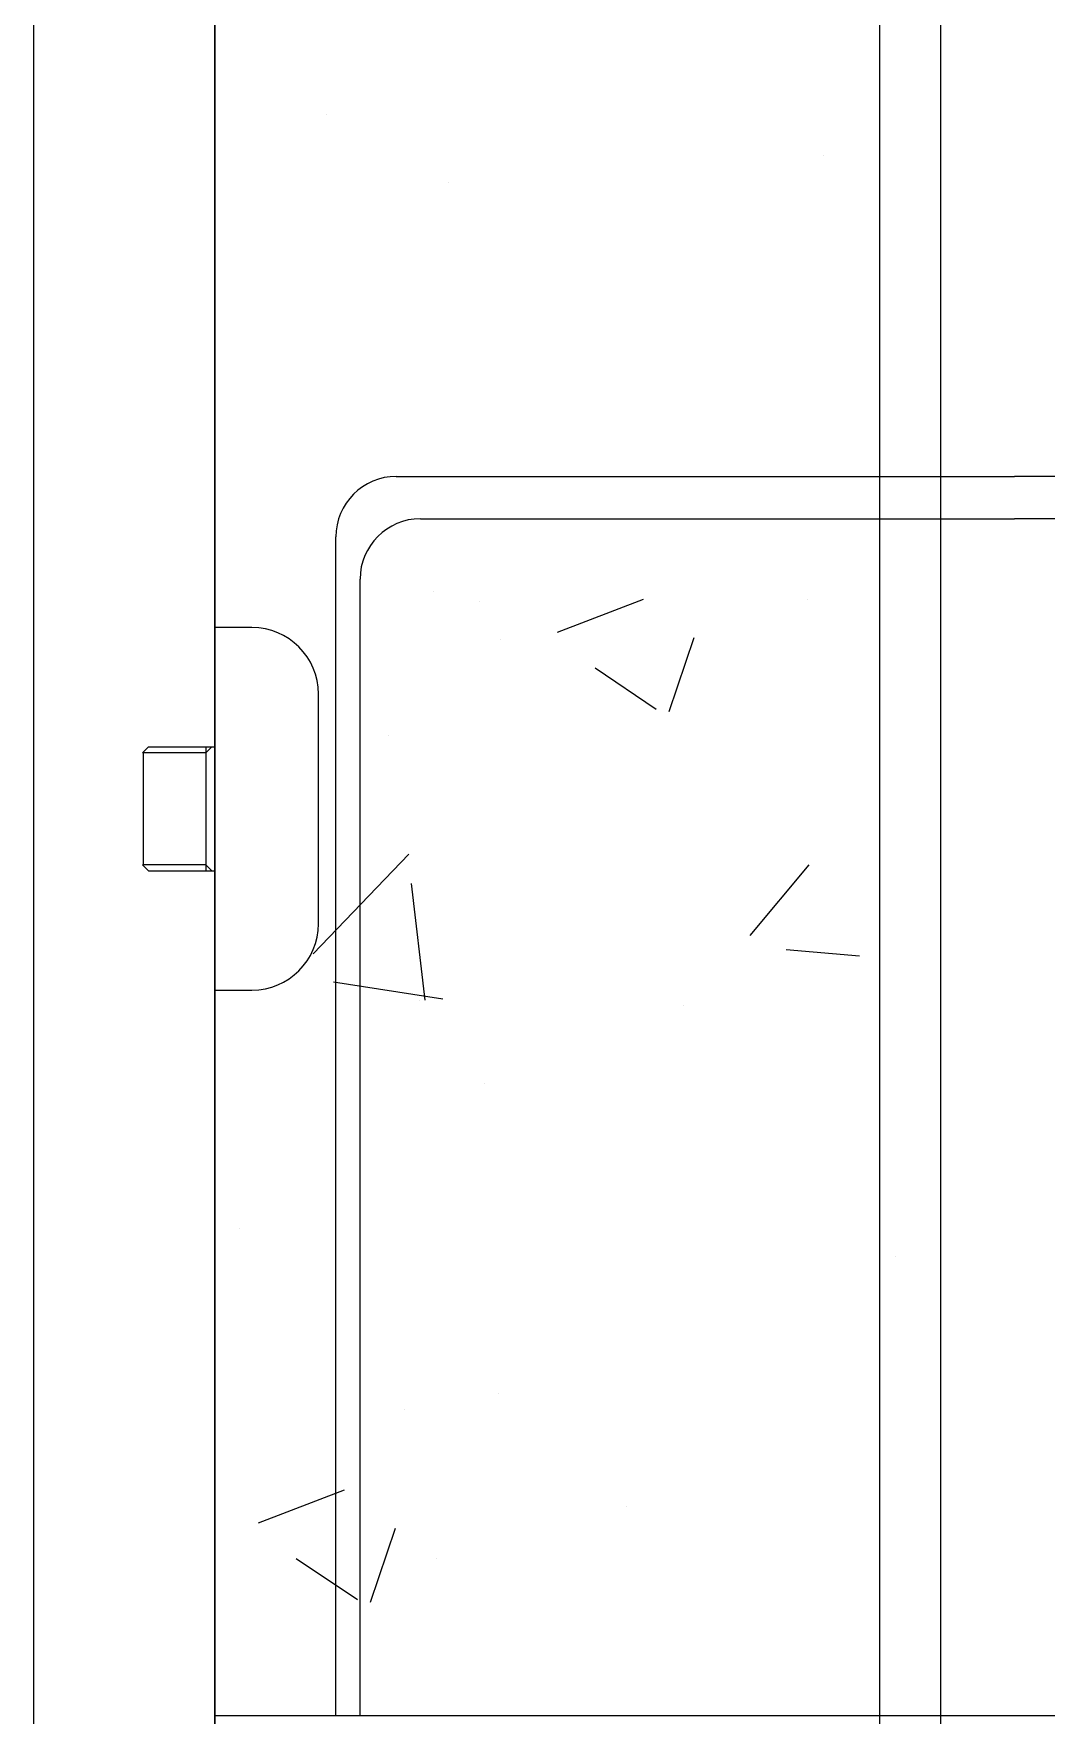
# Model space of a CAD drawing. Header units: millimetres. Extents: x 0 to 356400, y 0 to 68257.
# Drawn here: x 22064.17 to 22070.87, y 6874.68 to 6885.81 of the extents above; entities that cross this region are included whole.
import ezdxf

# ---------------------------------------------------------------- set-up
doc = ezdxf.new("R2010")
doc.units = ezdxf.units.MM
doc.header["$LTSCALE"] = 75
doc.layers.add('8', color=8, linetype='Continuous')

# ---------------------------------------------------------------- blocks, each defined once
blk = doc.blocks.new('G$C7369CDF7')
at = {"layer": '8'}
for p, q in [((12310.29, 50080), (12310.29, 50882.39)), ((12105.29, 50110), (12105.29, 50212.27)), ((12112.29, 50114), (12112.29, 50212.27)), ((11760.29, 50200), (13660.29, 50200)), ((12234.36, 50192.59), (12234.36, 50192.59)), ((13660.29, 50190), (11760.29, 50190)), ((12183.56, 50174.48), (12184.63, 50186.63)), ((12052.18, 50180.63), (12052.18, 50180.63)), ((12125.63, 50178.04), (12125.63, 50178.04)), ((12181.26, 50168.52), (12169.58, 50178.32)), ((12144.21, 50155.16), (12131.94, 50159.28)), ((12192.83, 50157.47), (12192.83, 50157.47)), ((12136.96, 50142.89), (12143.78, 50153)), ((12131.06, 50136.66), (12125.6, 50150.88)), ((12275.78, 50148.09), (12275.78, 50148.09)), ((12132.32, 50127.17), (12132.32, 50127.17)), ((12205.77, 50124.59), (12205.77, 50124.59)), ((12257.07, 50126.96), (12257.07, 50126.96)), ((12125.94, 50123.68), (12125.94, 50123.68)), ((12056.71, 50118.7), (12056.71, 50118.7)), ((12124.36, 50116.23), (12124.36, 50116.23)), ((12188.94, 50099.62), (12191.74, 50117.69)), ((12284.28, 50116.57), (12284.28, 50116.57)), ((12191.95, 50114.78), (12172.65, 50112.53)), ((12192, 50113.76), (12192, 50113.76)), ((12184.3, 50096.22), (12167.8, 50112.05)), ((12259.64, 50111.29), (12259.64, 50111.29)), ((12148.22, 50108.78), (12148.22, 50108.78)), ((12291.56, 50105.72), (12279.29, 50109.84)), ((12310.29, 50104), (12122.29, 50104)), ((12284.31, 50093.45), (12291.13, 50103.56)), ((12310.29, 50100), (12115.29, 50100)), ((12278.41, 50087.21), (12272.95, 50101.44)), ((12045.36, 50098.48), (12045.36, 50098.48)), ((12179.29, 50097.12), (12141.29, 50097.12)), ((12130.29, 50086), (12130.29, 50080)), ((12190.29, 50080), (12190.29, 50086)), ((12229.77, 50084.12), (12229.77, 50084.12)), ((11760.29, 50080), (13660.29, 50080)), ((13660.29, 50080), (11760.29, 50080)), ((12130.29, 50080), (12190.29, 50080)), ((12150.04, 50069), (12150.04, 50080)), ((12150.04, 50079.5), (12151.04, 50078.5)), ((12150.04, 50078.5), (12170.54, 50078.5)), ((12169.92, 50080), (12150.65, 50080)), ((12151.04, 50078.5), (12151.04, 50068)), ((12169.54, 50078.5), (12170.54, 50079.5)), ((12169.54, 50078.5), (12169.54, 50068)), ((12170.54, 50069), (12170.54, 50080)), ((12150.04, 50069), (12151.04, 50068)), ((12169.54, 50068), (12170.54, 50069)), ((12151.04, 50068.12), (12169.54, 50068.12)), ((9830.29, 50050), (14530.29, 50050))]:
    blk.add_line(p, q, dxfattribs=at)
for centre, radius, start, end in [((13449.69, 50212.27), 1344.4, 176.65928, 180), ((13449.69, 50212.27), 1337.4, 176.65928, 180), ((12122.29, 50114), 10, 180, 270), ((12115.29, 50110), 10, 180, 270), ((12141.29, 50086.12), 11, 90, 180), ((12179.29, 50086.12), 11, 0, 90), ((12141.29, 50086), 11, 179.3526, 180), ((12179.29, 50086), 11, 0, 0.6474)]:
    blk.add_arc(centre, radius, start, end, dxfattribs=at)

msp = doc.modelspace()

# ---------------------------------------------------------------- block references
at = {"xscale": 0.04000000000000001, "yscale": 0.04000000000000001, "zscale": 0.04000000000000001, "rotation": 270}
msp.add_blockref('G$C7369CDF7', (20062.169, 7367.091), dxfattribs=at)

doc.saveas('drawing.dxf')
